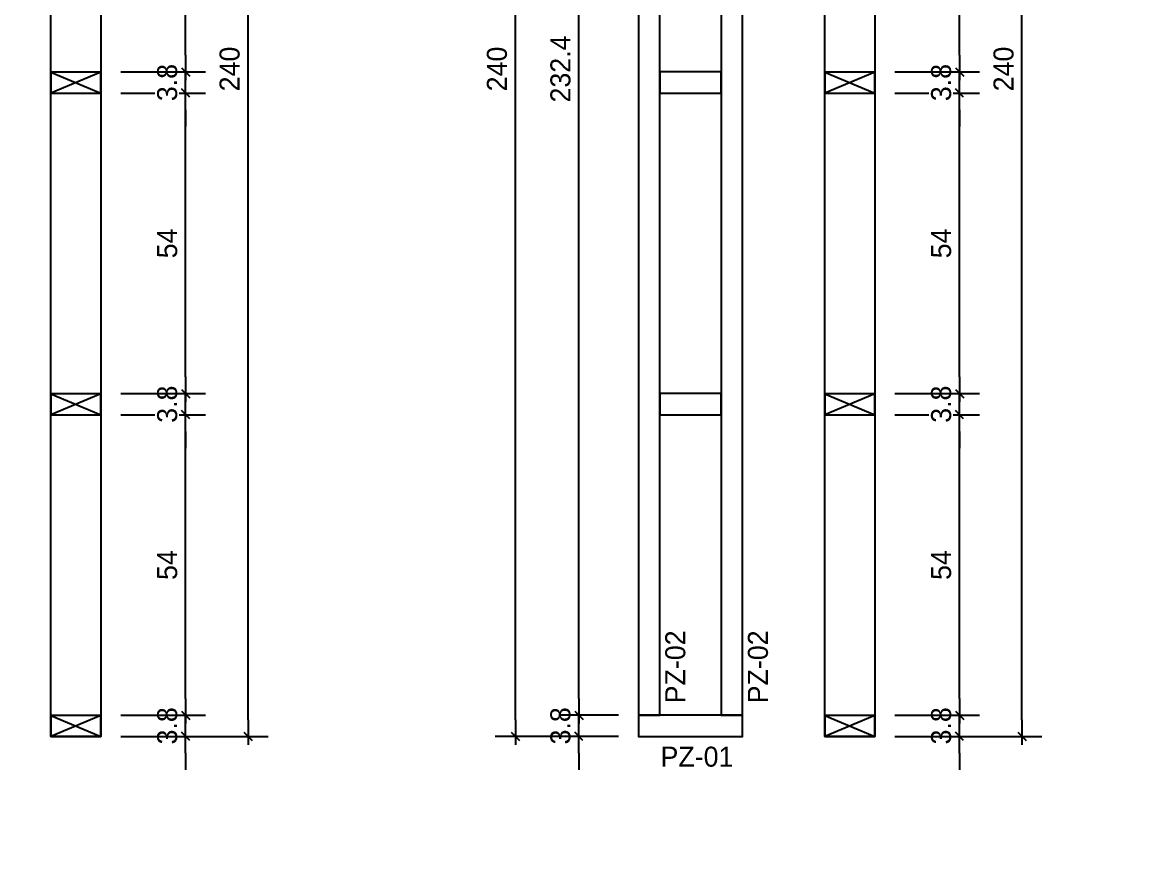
# Model space of a CAD drawing. Header units: millimetres. Extents: x 19458 to 19801, y 4351 to 4752.
# Drawn here: x 19570.313 to 19572.308, y 4504.776 to 4506.271 of the extents above; entities that cross this region are included whole.
import ezdxf

# ---------------------------------------------------------------- set-up
doc = ezdxf.new("R2010")
doc.units = ezdxf.units.MM
for name, color, linetype in [('0 @ 0.2', 7, 'Continuous'), ('cotas', 1, 'Continuous'), ('cotas @ 200', 1, 'Continuous'), ('cotas @ 300', 1, 'Continuous'), ('cotas @ 400', 1, 'Continuous'), ('cotas @ 500', 1, 'Continuous'), ('PANELES PARED', 2, 'Continuous'), ('TEXTO @ 0.2', 2, 'Continuous')]:
    doc.layers.add(name, color=color, linetype=linetype)
doc.styles.add('century gothic', font='GOTHIC.TTF')
doc.styles.add('COTAS SMC', font='GOTHIC.TTF')
doc.dimstyles.new('ANOTATIVE 100 SMCONSTRUCCIONES', dxfattribs={"dimscale": 0, "dimtxt": 0.18, "dimasz": 0.15, "dimexe": 0.18, "dimexo": 0.09, "dimgap": 0.1, "dimtad": 1, "dimzin": 0, "dimdsep": 46, "dimtxsty": 'century gothic', "dimblk1": 'FLECHA1', "dimblk2": 'FLECHA1', "dimsah": 1, "dimcen": 0.18, "dimdle": 0.075, "dimclrd": 1, "dimclre": 1, "dimclrt": 2, "dimaunit": 1, "dimadec": 0, "dimazin": 0, "dimtfac": 0.75, "dimtix": 1, "dimtmove": 2, "dimatfit": 3, "dimfxl": 0.09, "dimtvp": 1.5, "dimtfill": 1, "dimtolj": 1, "dimtzin": 0, "dimarcsym": 0})
doc.dimstyles.new('ANOTATIVE CM SMCONSTRUCCIONES', dxfattribs={"dimscale": 0, "dimtxt": 0.18, "dimasz": 0.15, "dimexe": 0.18, "dimexo": 0.18, "dimgap": 0.07, "dimtad": 1, "dimdec": 1, "dimlfac": 100, "dimdsep": 46, "dimtxsty": 'century gothic', "dimblk1": 'FLECHA1', "dimblk2": 'FLECHA1', "dimsah": 1, "dimcen": 0.18, "dimdle": 0.075, "dimclrd": 1, "dimclre": 1, "dimclrt": 2, "dimaunit": 1, "dimadec": 0, "dimazin": 2, "dimtfac": 0.75, "dimtdec": 1, "dimtix": 1, "dimtmove": 2, "dimatfit": 3, "dimfxl": 0.09, "dimtvp": 1.5, "dimtfill": 1, "dimtolj": 1, "dimtzin": 0, "dimarcsym": 0})
doc.dimstyles.new('PIES SMCONSTRUCCIONES', dxfattribs={"dimscale": 0, "dimtxt": 0.18, "dimasz": 0.2, "dimexe": 0.18, "dimexo": 0, "dimgap": 0.1, "dimtad": 1, "dimdec": 0, "dimlfac": 39.370079, "dimzin": 0, "dimdsep": 46, "dimlunit": 4, "dimtxsty": 'COTAS SMC', "dimblk1": 'FLECHA1', "dimblk2": 'FLECHA1', "dimsah": 1, "dimcen": 0.2, "dimdle": 0.075, "dimclrd": 1, "dimclre": 1, "dimclrt": 2, "dimaunit": 1, "dimadec": 0, "dimazin": 0, "dimtfac": 0.75, "dimtdec": 0, "dimtix": 1, "dimtmove": 2, "dimatfit": 3, "dimfxl": 0.09, "dimtvp": 1.5, "dimtfill": 1, "dimtolj": 1, "dimtzin": 0, "dimarcsym": 0})

# ---------------------------------------------------------------- blocks, each defined once
blk = doc.blocks.new('FLECHA1')
at = {"color": 4}
blk.add_line((-0.246176, -0.248081), (0.248081, 0.25), dxfattribs=at)
at = {"color": 1}
blk.add_line((-1, 0), (0.496162, 0), dxfattribs=at)
blk = doc.blocks.new('*D1568')
at = {"layer": 'cotas', "color": 1, "lineweight": -2, "transparency": 16777216}
for p, q in [((19614.326, 4625.8448), (19614.326, 4700.8448)), ((19570.9836, 4550.8448), (19524.326, 4550.8448)), ((19614.326, 4548.4298), (19614.326, 4550.8448)), ((19570.5339, 4548.4298), (19524.326, 4548.4298)), ((19614.326, 4473.4298), (19614.326, 4398.4298))]:
    blk.add_line(p, q, dxfattribs=at)
at = {"layer": 'Defpoints', "color": 0, "transparency": 16777216}
for p in [(19614.326, 4550.8448), (19615.9836, 4550.8448), (19615.5339, 4548.4298)]:
    blk.add_point(p, dxfattribs=at)
at = {"layer": 'cotas', "color": 1, "lineweight": -2, "transparency": 16777216, "xscale": 75, "yscale": 75, "zscale": 75}
for p, rotation in [((19614.326, 4550.8448), 270), ((19614.326, 4548.4298), 90)]:
    blk.add_blockref('FLECHA1', p, dxfattribs=dict(at, rotation=rotation))
at = {"layer": 'cotas', "color": 2, "transparency": 16777216, "insert": (19517.3376, 4549.6373), "char_height": 90, "attachment_point": 5, "rotation": 90, "style": 'century gothic', "bg_fill": 3, "box_fill_scale": 1.1, "bg_fill_color": 256, "bg_fill_true_color": 13158600, "bg_fill_transparency": 0}
blk.add_mtext('\\A1;2.42', dxfattribs=at)
blk = doc.blocks.new('*D1597')
at = {"layer": 'cotas', "color": 1, "lineweight": -2, "transparency": 16777216}
for p, q in [((19614.326, 4580.8448), (19614.326, 4610.8448)), ((19597.9836, 4550.8448), (19578.326, 4550.8448)), ((19614.326, 4548.4298), (19614.326, 4550.8448)), ((19597.5339, 4548.4298), (19578.326, 4548.4298)), ((19614.326, 4518.4298), (19614.326, 4488.4298))]:
    blk.add_line(p, q, dxfattribs=at)
at = {"layer": 'Defpoints', "color": 0, "transparency": 16777216}
for p in [(19614.326, 4550.8448), (19615.9836, 4550.8448), (19615.5339, 4548.4298)]:
    blk.add_point(p, dxfattribs=at)
at = {"layer": 'cotas', "color": 1, "lineweight": -2, "transparency": 16777216, "xscale": 30, "yscale": 30, "zscale": 30}
for p, rotation in [((19614.326, 4550.8448), 270), ((19614.326, 4548.4298), 90)]:
    blk.add_blockref('FLECHA1', p, dxfattribs=dict(at, rotation=rotation))
at = {"layer": 'cotas', "color": 2, "transparency": 16777216, "insert": (19575.5307, 4549.6373), "char_height": 36, "attachment_point": 5, "rotation": 90, "style": 'century gothic', "bg_fill": 3, "box_fill_scale": 1.1, "bg_fill_color": 256, "bg_fill_true_color": 13158600, "bg_fill_transparency": 0}
blk.add_mtext('\\A1;2.42', dxfattribs=at)
blk = doc.blocks.new('*D1614')
at = {"layer": 'cotas', "color": 1, "lineweight": -2, "transparency": 16777216}
for p, q in [((19614.326, 4595.8448), (19614.326, 4640.8448)), ((19588.9836, 4550.8448), (19560.326, 4550.8448)), ((19614.326, 4548.4298), (19614.326, 4550.8448)), ((19588.5339, 4548.4298), (19560.326, 4548.4298)), ((19614.326, 4503.4298), (19614.326, 4458.4298))]:
    blk.add_line(p, q, dxfattribs=at)
at = {"layer": 'Defpoints', "color": 0, "transparency": 16777216}
for p in [(19614.326, 4550.8448), (19615.9836, 4550.8448), (19615.5339, 4548.4298)]:
    blk.add_point(p, dxfattribs=at)
at = {"layer": 'cotas', "color": 1, "lineweight": -2, "transparency": 16777216, "xscale": 45, "yscale": 45, "zscale": 45}
for p, rotation in [((19614.326, 4550.8448), 270), ((19614.326, 4548.4298), 90)]:
    blk.add_blockref('FLECHA1', p, dxfattribs=dict(at, rotation=rotation))
at = {"layer": 'cotas', "color": 2, "transparency": 16777216, "insert": (19556.133, 4549.6373), "char_height": 54, "attachment_point": 5, "rotation": 90, "style": 'century gothic', "bg_fill": 3, "box_fill_scale": 1.1, "bg_fill_color": 256, "bg_fill_true_color": 13158600, "bg_fill_transparency": 0}
blk.add_mtext('\\A1;2.42', dxfattribs=at)
blk = doc.blocks.new('*D1620')
at = {"layer": 'cotas', "color": 1, "lineweight": -2, "transparency": 16777216}
for p, q in [((19614.326, 4610.8448), (19614.326, 4670.8448)), ((19579.9836, 4550.8448), (19542.326, 4550.8448)), ((19614.326, 4548.4298), (19614.326, 4550.8448)), ((19579.5339, 4548.4298), (19542.326, 4548.4298)), ((19614.326, 4488.4298), (19614.326, 4428.4298))]:
    blk.add_line(p, q, dxfattribs=at)
at = {"layer": 'Defpoints', "color": 0, "transparency": 16777216}
for p in [(19614.326, 4550.8448), (19615.9836, 4550.8448), (19615.5339, 4548.4298)]:
    blk.add_point(p, dxfattribs=at)
at = {"layer": 'cotas', "color": 1, "lineweight": -2, "transparency": 16777216, "xscale": 60, "yscale": 60, "zscale": 60}
for p, rotation in [((19614.326, 4550.8448), 270), ((19614.326, 4548.4298), 90)]:
    blk.add_blockref('FLECHA1', p, dxfattribs=dict(at, rotation=rotation))
at = {"layer": 'cotas', "color": 2, "transparency": 16777216, "insert": (19536.7353, 4549.6373), "char_height": 72, "attachment_point": 5, "rotation": 90, "style": 'century gothic', "bg_fill": 3, "box_fill_scale": 1.1, "bg_fill_color": 256, "bg_fill_true_color": 13158600, "bg_fill_transparency": 0}
blk.add_mtext('\\A1;2.42', dxfattribs=at)
blk = doc.blocks.new('*D1623')
at = {"layer": 'cotas', "color": 1, "lineweight": -2, "transparency": 16777216}
for p, q in [((19620.0128, 4651.7533), (19620.0128, 4751.7533)), ((19620.4168, 4551.7533), (19530.0128, 4551.7533)), ((19620.0128, 4550.5333), (19620.0128, 4551.7533)), ((19620.4168, 4550.5333), (19530.0128, 4550.5333)), ((19620.0128, 4450.5333), (19620.0128, 4350.5333))]:
    blk.add_line(p, q, dxfattribs=at)
at = {"layer": 'Defpoints', "color": 0, "transparency": 16777216}
for p in [(19620.0128, 4551.7533), (19620.4168, 4551.7533), (19620.4168, 4550.5333)]:
    blk.add_point(p, dxfattribs=at)
at = {"layer": 'cotas', "color": 1, "lineweight": -2, "transparency": 16777216, "xscale": 100, "yscale": 100, "zscale": 100}
for p, rotation in [((19620.0128, 4551.7533), 270), ((19620.0128, 4550.5333), 90)]:
    blk.add_blockref('FLECHA1', p, dxfattribs=dict(at, rotation=rotation))
at = {"layer": 'cotas', "color": 2, "transparency": 16777216, "insert": (19523.8809, 4551.1433), "char_height": 90, "attachment_point": 5, "rotation": 90, "style": 'COTAS SMC', "bg_fill": 3, "box_fill_scale": 1.1, "bg_fill_color": 256, "bg_fill_true_color": 13158600, "bg_fill_transparency": 0}
blk.add_mtext("\\A1;4'", dxfattribs=at)
blk = doc.blocks.new('PP14')
at = {"layer": 'PANELES PARED'}
for points in [[(19430.8454, 4513.1313), (19430.8454, 4513.0933), (19431.0319, 4513.0933), (19431.0319, 4513.1313)], [(19430.8834, 4513.0933), (19430.8454, 4513.0933), (19430.8454, 4510.7693), (19430.8834, 4510.7693)], [(19431.0319, 4513.0933), (19430.9939, 4513.0933), (19430.9939, 4510.7693), (19431.0319, 4510.7693)], [(19430.8834, 4512.5286), (19430.8834, 4512.4906), (19430.9939, 4512.4906), (19430.9939, 4512.5286)], [(19430.8834, 4511.9259), (19430.8834, 4511.8879), (19430.9939, 4511.8879), (19430.9939, 4511.9259)], [(19430.8834, 4511.3476), (19430.8834, 4511.3096), (19430.9939, 4511.3096), (19430.9939, 4511.3476)], [(19430.8454, 4510.7693), (19430.8454, 4510.7313), (19431.0319, 4510.7313), (19431.0319, 4510.7693)]]:
    blk.add_lwpolyline(points, close=True, dxfattribs=at)
blk = doc.blocks.new('PZ1')
at = {"layer": 'PANELES PARED'}
for p, q in [((19503.9863, 4507.8495), (19504.0243, 4507.7595)), ((19503.9863, 4507.7595), (19504.0243, 4507.8495))]:
    blk.add_line(p, q, dxfattribs=at)
blk.add_lwpolyline([(19503.9863, 4507.7595), (19504.0243, 4507.7595), (19504.0243, 4507.8495), (19503.9863, 4507.8495)], close=True, dxfattribs=at)
blk = doc.blocks.new('*D705')
at = {"color": 1, "lineweight": -2, "transparency": 16777216}
for p, q in [((19570.6071, 4505.0553), (19570.6071, 4505.0853)), ((19570.4909, 4505.0253), (19570.6431, 4505.0253)), ((19570.6071, 4504.9873), (19570.6071, 4505.0253)), ((19570.4909, 4504.9873), (19570.6431, 4504.9873)), ((19570.6071, 4504.9573), (19570.6071, 4504.9273))]:
    blk.add_line(p, q, dxfattribs=at)
at = {"layer": 'Defpoints', "color": 0, "transparency": 16777216}
for p in [(19570.4549, 4505.0253), (19570.6071, 4505.0253), (19570.4549, 4504.9873)]:
    blk.add_point(p, dxfattribs=at)
at = {"color": 1, "lineweight": -2, "transparency": 16777216, "xscale": 0.03, "yscale": 0.03, "zscale": 0.03}
for p, rotation in [((19570.6071, 4505.0253), 270), ((19570.6071, 4504.9873), 90)]:
    blk.add_blockref('FLECHA1', p, dxfattribs=dict(at, rotation=rotation))
at = {"color": 2, "transparency": 16777216, "insert": (19570.5742, 4505.0063), "char_height": 0.036, "attachment_point": 5, "rotation": 90, "style": 'century gothic', "bg_fill": 3, "box_fill_scale": 1.1, "bg_fill_color": 256, "bg_fill_true_color": 13158600, "bg_fill_transparency": 0}
blk.add_mtext('\\A1;3.8', dxfattribs=at)
blk = doc.blocks.new('*D706')
at = {"color": 1, "lineweight": -2, "transparency": 16777216}
for p, q in [((19570.4909, 4505.5656), (19570.6431, 4505.5656)), ((19570.6071, 4505.0553), (19570.6071, 4505.5356)), ((19570.4909, 4505.0253), (19570.6431, 4505.0253))]:
    blk.add_line(p, q, dxfattribs=at)
at = {"layer": 'Defpoints', "color": 0, "transparency": 16777216}
for p in [(19570.4549, 4505.5656), (19570.6071, 4505.5656), (19570.4549, 4505.0253)]:
    blk.add_point(p, dxfattribs=at)
at = {"color": 1, "lineweight": -2, "transparency": 16777216, "xscale": 0.03, "yscale": 0.03, "zscale": 0.03}
for p, rotation in [((19570.6071, 4505.5656), 90), ((19570.6071, 4505.0253), 270)]:
    blk.add_blockref('FLECHA1', p, dxfattribs=dict(at, rotation=rotation))
at = {"color": 2, "transparency": 16777216, "insert": (19570.5742, 4505.2954), "char_height": 0.036, "attachment_point": 5, "rotation": 90, "style": 'century gothic', "bg_fill": 3, "box_fill_scale": 1.1, "bg_fill_color": 256, "bg_fill_true_color": 13158600, "bg_fill_transparency": 0}
blk.add_mtext('\\A1;54', dxfattribs=at)
blk = doc.blocks.new('*D707')
at = {"color": 1, "lineweight": -2, "transparency": 16777216}
for p, q in [((19570.6071, 4505.6336), (19570.6071, 4505.6636)), ((19570.4909, 4505.6036), (19570.6431, 4505.6036)), ((19570.6071, 4505.5656), (19570.6071, 4505.6036)), ((19570.4909, 4505.5656), (19570.6431, 4505.5656)), ((19570.6071, 4505.5356), (19570.6071, 4505.5056))]:
    blk.add_line(p, q, dxfattribs=at)
at = {"layer": 'Defpoints', "color": 0, "transparency": 16777216}
for p in [(19570.4549, 4505.6036), (19570.6071, 4505.6036), (19570.4549, 4505.5656)]:
    blk.add_point(p, dxfattribs=at)
at = {"color": 1, "lineweight": -2, "transparency": 16777216, "xscale": 0.03, "yscale": 0.03, "zscale": 0.03}
for p, rotation in [((19570.6071, 4505.6036), 270), ((19570.6071, 4505.5656), 90)]:
    blk.add_blockref('FLECHA1', p, dxfattribs=dict(at, rotation=rotation))
at = {"color": 2, "transparency": 16777216, "insert": (19570.5742, 4505.5846), "char_height": 0.036, "attachment_point": 5, "rotation": 90, "style": 'century gothic', "bg_fill": 3, "box_fill_scale": 1.1, "bg_fill_color": 256, "bg_fill_true_color": 13158600, "bg_fill_transparency": 0}
blk.add_mtext('\\A1;3.8', dxfattribs=at)
blk = doc.blocks.new('*D708')
at = {"color": 1, "lineweight": -2, "transparency": 16777216}
for p, q in [((19570.4909, 4506.1439), (19570.6431, 4506.1439)), ((19570.6071, 4505.6336), (19570.6071, 4506.1139)), ((19570.4909, 4505.6036), (19570.6431, 4505.6036))]:
    blk.add_line(p, q, dxfattribs=at)
at = {"layer": 'Defpoints', "color": 0, "transparency": 16777216}
for p in [(19570.4549, 4506.1439), (19570.6071, 4506.1439), (19570.4549, 4505.6036)]:
    blk.add_point(p, dxfattribs=at)
at = {"color": 1, "lineweight": -2, "transparency": 16777216, "xscale": 0.03, "yscale": 0.03, "zscale": 0.03}
for p, rotation in [((19570.6071, 4506.1439), 90), ((19570.6071, 4505.6036), 270)]:
    blk.add_blockref('FLECHA1', p, dxfattribs=dict(at, rotation=rotation))
at = {"color": 2, "transparency": 16777216, "insert": (19570.5742, 4505.8737), "char_height": 0.036, "attachment_point": 5, "rotation": 90, "style": 'century gothic', "bg_fill": 3, "box_fill_scale": 1.1, "bg_fill_color": 256, "bg_fill_true_color": 13158600, "bg_fill_transparency": 0}
blk.add_mtext('\\A1;54', dxfattribs=at)
blk = doc.blocks.new('*D709')
at = {"color": 1, "lineweight": -2, "transparency": 16777216}
for p, q in [((19570.6071, 4506.2119), (19570.6071, 4506.2419)), ((19570.4909, 4506.1819), (19570.6431, 4506.1819)), ((19570.6071, 4506.1439), (19570.6071, 4506.1819)), ((19570.4909, 4506.1439), (19570.6431, 4506.1439)), ((19570.6071, 4506.1139), (19570.6071, 4506.0839))]:
    blk.add_line(p, q, dxfattribs=at)
at = {"layer": 'Defpoints', "color": 0, "transparency": 16777216}
for p in [(19570.4549, 4506.1819), (19570.6071, 4506.1819), (19570.4549, 4506.1439)]:
    blk.add_point(p, dxfattribs=at)
at = {"color": 1, "lineweight": -2, "transparency": 16777216, "xscale": 0.03, "yscale": 0.03, "zscale": 0.03}
for p, rotation in [((19570.6071, 4506.1819), 270), ((19570.6071, 4506.1439), 90)]:
    blk.add_blockref('FLECHA1', p, dxfattribs=dict(at, rotation=rotation))
at = {"color": 2, "transparency": 16777216, "insert": (19570.5742, 4506.1629), "char_height": 0.036, "attachment_point": 5, "rotation": 90, "style": 'century gothic', "bg_fill": 3, "box_fill_scale": 1.1, "bg_fill_color": 256, "bg_fill_true_color": 13158600, "bg_fill_transparency": 0}
blk.add_mtext('\\A1;3.8', dxfattribs=at)
blk = doc.blocks.new('*D710')
at = {"color": 1, "lineweight": -2, "transparency": 16777216}
for p, q in [((19570.4909, 4506.7466), (19570.6431, 4506.7466)), ((19570.6071, 4506.2119), (19570.6071, 4506.7166)), ((19570.4909, 4506.1819), (19570.6431, 4506.1819))]:
    blk.add_line(p, q, dxfattribs=at)
at = {"layer": 'Defpoints', "color": 0, "transparency": 16777216}
for p in [(19570.4549, 4506.7466), (19570.6071, 4506.7466), (19570.4549, 4506.1819)]:
    blk.add_point(p, dxfattribs=at)
at = {"color": 1, "lineweight": -2, "transparency": 16777216, "xscale": 0.03, "yscale": 0.03, "zscale": 0.03}
for p, rotation in [((19570.6071, 4506.7466), 90), ((19570.6071, 4506.1819), 270)]:
    blk.add_blockref('FLECHA1', p, dxfattribs=dict(at, rotation=rotation))
at = {"color": 2, "transparency": 16777216, "insert": (19570.5742, 4506.4642), "char_height": 0.036, "attachment_point": 5, "rotation": 90, "style": 'century gothic', "bg_fill": 3, "box_fill_scale": 1.1, "bg_fill_color": 256, "bg_fill_true_color": 13158600, "bg_fill_transparency": 0}
blk.add_mtext('\\A1;56.5', dxfattribs=at)
blk = doc.blocks.new('*D714')
at = {"color": 1, "lineweight": -2, "transparency": 16777216}
for p, q in [((19570.4909, 4507.3873), (19570.7553, 4507.3873)), ((19570.7193, 4505.0173), (19570.7193, 4507.3573)), ((19570.4909, 4504.9873), (19570.7553, 4504.9873))]:
    blk.add_line(p, q, dxfattribs=at)
at = {"layer": 'Defpoints', "color": 0, "transparency": 16777216}
for p in [(19570.4549, 4507.3873), (19570.7193, 4507.3873), (19570.4549, 4504.9873)]:
    blk.add_point(p, dxfattribs=at)
at = {"color": 1, "lineweight": -2, "transparency": 16777216, "xscale": 0.03, "yscale": 0.03, "zscale": 0.03}
for p, rotation in [((19570.7193, 4507.3873), 90), ((19570.7193, 4504.9873), 270)]:
    blk.add_blockref('FLECHA1', p, dxfattribs=dict(at, rotation=rotation))
at = {"color": 2, "transparency": 16777216, "insert": (19570.6864, 4506.1873), "char_height": 0.036, "attachment_point": 5, "rotation": 90, "style": 'century gothic', "bg_fill": 3, "box_fill_scale": 1.1, "bg_fill_color": 256, "bg_fill_true_color": 13158600, "bg_fill_transparency": 0}
blk.add_mtext('\\A1;240', dxfattribs=at)
blk = doc.blocks.new('*D736')
at = {"color": 1, "lineweight": -2, "transparency": 16777216}
for p, q in [((19571.3138, 4505.0553), (19571.3138, 4505.0853)), ((19571.3852, 4505.0253), (19571.2778, 4505.0253)), ((19571.3138, 4504.9873), (19571.3138, 4505.0253)), ((19571.3852, 4504.9873), (19571.2778, 4504.9873)), ((19571.3138, 4504.9573), (19571.3138, 4504.9273))]:
    blk.add_line(p, q, dxfattribs=at)
at = {"layer": 'Defpoints', "color": 0, "transparency": 16777216}
for p in [(19571.3138, 4505.0253), (19571.4212, 4505.0253), (19571.4212, 4504.9873)]:
    blk.add_point(p, dxfattribs=at)
at = {"color": 1, "lineweight": -2, "transparency": 16777216, "xscale": 0.03, "yscale": 0.03, "zscale": 0.03}
for p, rotation in [((19571.3138, 4505.0253), 270), ((19571.3138, 4504.9873), 90)]:
    blk.add_blockref('FLECHA1', p, dxfattribs=dict(at, rotation=rotation))
at = {"color": 2, "transparency": 16777216, "insert": (19571.2809, 4505.0063), "char_height": 0.036, "attachment_point": 5, "rotation": 90, "style": 'century gothic', "bg_fill": 3, "box_fill_scale": 1.1, "bg_fill_color": 256, "bg_fill_true_color": 13158600, "bg_fill_transparency": 0}
blk.add_mtext('\\A1;3.8', dxfattribs=at)
blk = doc.blocks.new('*D737')
at = {"color": 1, "lineweight": -2, "transparency": 16777216}
for p, q in [((19571.3852, 4507.3493), (19571.2778, 4507.3493)), ((19571.3138, 4505.0553), (19571.3138, 4507.3193)), ((19571.3852, 4505.0253), (19571.2778, 4505.0253))]:
    blk.add_line(p, q, dxfattribs=at)
at = {"layer": 'Defpoints', "color": 0, "transparency": 16777216}
for p in [(19571.3138, 4507.3493), (19571.4212, 4507.3493), (19571.4212, 4505.0253)]:
    blk.add_point(p, dxfattribs=at)
at = {"color": 1, "lineweight": -2, "transparency": 16777216, "xscale": 0.03, "yscale": 0.03, "zscale": 0.03}
for p, rotation in [((19571.3138, 4507.3493), 90), ((19571.3138, 4505.0253), 270)]:
    blk.add_blockref('FLECHA1', p, dxfattribs=dict(at, rotation=rotation))
at = {"color": 2, "transparency": 16777216, "insert": (19571.2809, 4506.1873), "char_height": 0.036, "attachment_point": 5, "rotation": 90, "style": 'century gothic', "bg_fill": 3, "box_fill_scale": 1.1, "bg_fill_color": 256, "bg_fill_true_color": 13158600, "bg_fill_transparency": 0}
blk.add_mtext('\\A1;232.4', dxfattribs=at)
blk = doc.blocks.new('*D739')
at = {"color": 1, "lineweight": -2, "transparency": 16777216}
for p, q in [((19571.3852, 4507.3873), (19571.1637, 4507.3873)), ((19571.1997, 4505.0173), (19571.1997, 4507.3573)), ((19571.3852, 4504.9873), (19571.1637, 4504.9873))]:
    blk.add_line(p, q, dxfattribs=at)
at = {"layer": 'Defpoints', "color": 0, "transparency": 16777216}
for p in [(19571.1997, 4507.3873), (19571.4212, 4507.3873), (19571.4212, 4504.9873)]:
    blk.add_point(p, dxfattribs=at)
at = {"color": 1, "lineweight": -2, "transparency": 16777216, "xscale": 0.03, "yscale": 0.03, "zscale": 0.03}
for p, rotation in [((19571.1997, 4507.3873), 90), ((19571.1997, 4504.9873), 270)]:
    blk.add_blockref('FLECHA1', p, dxfattribs=dict(at, rotation=rotation))
at = {"color": 2, "transparency": 16777216, "insert": (19571.1668, 4506.1873), "char_height": 0.036, "attachment_point": 5, "rotation": 90, "style": 'century gothic', "bg_fill": 3, "box_fill_scale": 1.1, "bg_fill_color": 256, "bg_fill_true_color": 13158600, "bg_fill_transparency": 0}
blk.add_mtext('\\A1;240', dxfattribs=at)
blk = doc.blocks.new('*D741')
at = {"color": 1, "lineweight": -2, "transparency": 16777216}
for p, q in [((19571.9979, 4505.0553), (19571.9979, 4505.0853)), ((19571.8817, 4505.0253), (19572.0339, 4505.0253)), ((19571.9979, 4504.9873), (19571.9979, 4505.0253)), ((19571.8817, 4504.9873), (19572.0339, 4504.9873)), ((19571.9979, 4504.9573), (19571.9979, 4504.9273))]:
    blk.add_line(p, q, dxfattribs=at)
at = {"layer": 'Defpoints', "color": 0, "transparency": 16777216}
for p in [(19571.8457, 4505.0253), (19571.9979, 4505.0253), (19571.8457, 4504.9873)]:
    blk.add_point(p, dxfattribs=at)
at = {"color": 1, "lineweight": -2, "transparency": 16777216, "xscale": 0.03, "yscale": 0.03, "zscale": 0.03}
for p, rotation in [((19571.9979, 4505.0253), 270), ((19571.9979, 4504.9873), 90)]:
    blk.add_blockref('FLECHA1', p, dxfattribs=dict(at, rotation=rotation))
at = {"color": 2, "transparency": 16777216, "insert": (19571.965, 4505.0063), "char_height": 0.036, "attachment_point": 5, "rotation": 90, "style": 'century gothic', "bg_fill": 3, "box_fill_scale": 1.1, "bg_fill_color": 256, "bg_fill_true_color": 13158600, "bg_fill_transparency": 0}
blk.add_mtext('\\A1;3.8', dxfattribs=at)
blk = doc.blocks.new('*D742')
at = {"color": 1, "lineweight": -2, "transparency": 16777216}
for p, q in [((19571.8817, 4505.5656), (19572.0339, 4505.5656)), ((19571.9979, 4505.0553), (19571.9979, 4505.5356)), ((19571.8817, 4505.0253), (19572.0339, 4505.0253))]:
    blk.add_line(p, q, dxfattribs=at)
at = {"layer": 'Defpoints', "color": 0, "transparency": 16777216}
for p in [(19571.8457, 4505.5656), (19571.9979, 4505.5656), (19571.8457, 4505.0253)]:
    blk.add_point(p, dxfattribs=at)
at = {"color": 1, "lineweight": -2, "transparency": 16777216, "xscale": 0.03, "yscale": 0.03, "zscale": 0.03}
for p, rotation in [((19571.9979, 4505.5656), 90), ((19571.9979, 4505.0253), 270)]:
    blk.add_blockref('FLECHA1', p, dxfattribs=dict(at, rotation=rotation))
at = {"color": 2, "transparency": 16777216, "insert": (19571.965, 4505.2954), "char_height": 0.036, "attachment_point": 5, "rotation": 90, "style": 'century gothic', "bg_fill": 3, "box_fill_scale": 1.1, "bg_fill_color": 256, "bg_fill_true_color": 13158600, "bg_fill_transparency": 0}
blk.add_mtext('\\A1;54', dxfattribs=at)
blk = doc.blocks.new('*D743')
at = {"color": 1, "lineweight": -2, "transparency": 16777216}
for p, q in [((19571.9979, 4505.6336), (19571.9979, 4505.6636)), ((19571.8817, 4505.6036), (19572.0339, 4505.6036)), ((19571.9979, 4505.5656), (19571.9979, 4505.6036)), ((19571.8817, 4505.5656), (19572.0339, 4505.5656)), ((19571.9979, 4505.5356), (19571.9979, 4505.5056))]:
    blk.add_line(p, q, dxfattribs=at)
at = {"layer": 'Defpoints', "color": 0, "transparency": 16777216}
for p in [(19571.8457, 4505.6036), (19571.9979, 4505.6036), (19571.8457, 4505.5656)]:
    blk.add_point(p, dxfattribs=at)
at = {"color": 1, "lineweight": -2, "transparency": 16777216, "xscale": 0.03, "yscale": 0.03, "zscale": 0.03}
for p, rotation in [((19571.9979, 4505.6036), 270), ((19571.9979, 4505.5656), 90)]:
    blk.add_blockref('FLECHA1', p, dxfattribs=dict(at, rotation=rotation))
at = {"color": 2, "transparency": 16777216, "insert": (19571.965, 4505.5846), "char_height": 0.036, "attachment_point": 5, "rotation": 90, "style": 'century gothic', "bg_fill": 3, "box_fill_scale": 1.1, "bg_fill_color": 256, "bg_fill_true_color": 13158600, "bg_fill_transparency": 0}
blk.add_mtext('\\A1;3.8', dxfattribs=at)
blk = doc.blocks.new('*D744')
at = {"color": 1, "lineweight": -2, "transparency": 16777216}
for p, q in [((19571.8817, 4506.1439), (19572.0339, 4506.1439)), ((19571.9979, 4505.6336), (19571.9979, 4506.1139)), ((19571.8817, 4505.6036), (19572.0339, 4505.6036))]:
    blk.add_line(p, q, dxfattribs=at)
at = {"layer": 'Defpoints', "color": 0, "transparency": 16777216}
for p in [(19571.8457, 4506.1439), (19571.9979, 4506.1439), (19571.8457, 4505.6036)]:
    blk.add_point(p, dxfattribs=at)
at = {"color": 1, "lineweight": -2, "transparency": 16777216, "xscale": 0.03, "yscale": 0.03, "zscale": 0.03}
for p, rotation in [((19571.9979, 4506.1439), 90), ((19571.9979, 4505.6036), 270)]:
    blk.add_blockref('FLECHA1', p, dxfattribs=dict(at, rotation=rotation))
at = {"color": 2, "transparency": 16777216, "insert": (19571.965, 4505.8737), "char_height": 0.036, "attachment_point": 5, "rotation": 90, "style": 'century gothic', "bg_fill": 3, "box_fill_scale": 1.1, "bg_fill_color": 256, "bg_fill_true_color": 13158600, "bg_fill_transparency": 0}
blk.add_mtext('\\A1;54', dxfattribs=at)
blk = doc.blocks.new('*D745')
at = {"color": 1, "lineweight": -2, "transparency": 16777216}
for p, q in [((19571.9979, 4506.2119), (19571.9979, 4506.2419)), ((19571.8817, 4506.1819), (19572.0339, 4506.1819)), ((19571.9979, 4506.1439), (19571.9979, 4506.1819)), ((19571.8817, 4506.1439), (19572.0339, 4506.1439)), ((19571.9979, 4506.1139), (19571.9979, 4506.0839))]:
    blk.add_line(p, q, dxfattribs=at)
at = {"layer": 'Defpoints', "color": 0, "transparency": 16777216}
for p in [(19571.8457, 4506.1819), (19571.9979, 4506.1819), (19571.8457, 4506.1439)]:
    blk.add_point(p, dxfattribs=at)
at = {"color": 1, "lineweight": -2, "transparency": 16777216, "xscale": 0.03, "yscale": 0.03, "zscale": 0.03}
for p, rotation in [((19571.9979, 4506.1819), 270), ((19571.9979, 4506.1439), 90)]:
    blk.add_blockref('FLECHA1', p, dxfattribs=dict(at, rotation=rotation))
at = {"color": 2, "transparency": 16777216, "insert": (19571.965, 4506.1629), "char_height": 0.036, "attachment_point": 5, "rotation": 90, "style": 'century gothic', "bg_fill": 3, "box_fill_scale": 1.1, "bg_fill_color": 256, "bg_fill_true_color": 13158600, "bg_fill_transparency": 0}
blk.add_mtext('\\A1;3.8', dxfattribs=at)
blk = doc.blocks.new('*D746')
at = {"color": 1, "lineweight": -2, "transparency": 16777216}
for p, q in [((19571.8817, 4506.7466), (19572.0339, 4506.7466)), ((19571.9979, 4506.2119), (19571.9979, 4506.7166)), ((19571.8817, 4506.1819), (19572.0339, 4506.1819))]:
    blk.add_line(p, q, dxfattribs=at)
at = {"layer": 'Defpoints', "color": 0, "transparency": 16777216}
for p in [(19571.8457, 4506.7466), (19571.9979, 4506.7466), (19571.8457, 4506.1819)]:
    blk.add_point(p, dxfattribs=at)
at = {"color": 1, "lineweight": -2, "transparency": 16777216, "xscale": 0.03, "yscale": 0.03, "zscale": 0.03}
for p, rotation in [((19571.9979, 4506.7466), 90), ((19571.9979, 4506.1819), 270)]:
    blk.add_blockref('FLECHA1', p, dxfattribs=dict(at, rotation=rotation))
at = {"color": 2, "transparency": 16777216, "insert": (19571.965, 4506.4642), "char_height": 0.036, "attachment_point": 5, "rotation": 90, "style": 'century gothic', "bg_fill": 3, "box_fill_scale": 1.1, "bg_fill_color": 256, "bg_fill_true_color": 13158600, "bg_fill_transparency": 0}
blk.add_mtext('\\A1;56.5', dxfattribs=at)
blk = doc.blocks.new('*D750')
at = {"color": 1, "lineweight": -2, "transparency": 16777216}
for p, q in [((19571.8817, 4507.3873), (19572.1461, 4507.3873)), ((19572.1101, 4505.0173), (19572.1101, 4507.3573)), ((19571.8817, 4504.9873), (19572.1461, 4504.9873))]:
    blk.add_line(p, q, dxfattribs=at)
at = {"layer": 'Defpoints', "color": 0, "transparency": 16777216}
for p in [(19571.8457, 4507.3873), (19572.1101, 4507.3873), (19571.8457, 4504.9873)]:
    blk.add_point(p, dxfattribs=at)
at = {"color": 1, "lineweight": -2, "transparency": 16777216, "xscale": 0.03, "yscale": 0.03, "zscale": 0.03}
for p, rotation in [((19572.1101, 4507.3873), 90), ((19572.1101, 4504.9873), 270)]:
    blk.add_blockref('FLECHA1', p, dxfattribs=dict(at, rotation=rotation))
at = {"color": 2, "transparency": 16777216, "insert": (19572.0772, 4506.1873), "char_height": 0.036, "attachment_point": 5, "rotation": 90, "style": 'century gothic', "bg_fill": 3, "box_fill_scale": 1.1, "bg_fill_color": 256, "bg_fill_true_color": 13158600, "bg_fill_transparency": 0}
blk.add_mtext('\\A1;240', dxfattribs=at)
blk = doc.blocks.new('*U1729')
at = {"layer": 'cotas @ 500'}
dim = blk.add_linear_dim(base=(19614.3260382735, 4550.8448237801), p1=(19615.5338597089, 4548.4298237801), p2=(19615.9836080801, 4550.8448237801), angle=90, dimstyle='ANOTATIVE 100 SMCONSTRUCCIONES', override={"dimscale": 500, "dimtix": 1, "dimtofl": 1, "dimtmove": 1, "dimatfit": 1}, dxfattribs=at)
dim.commit()
dim.dimension.update_dxf_attribs({"geometry": '*D1568', "text_midpoint": (19517.3375950376, 4549.6373237801)})
at = {"layer": 'cotas @ 200'}
dim = blk.add_linear_dim(base=(19614.3260382735, 4550.8448237801), p1=(19615.5338597089, 4548.4298237801), p2=(19615.9836080801, 4550.8448237801), angle=90, dimstyle='ANOTATIVE 100 SMCONSTRUCCIONES', override={"dimscale": 200, "dimtix": 1, "dimtofl": 1, "dimtmove": 1, "dimatfit": 1}, dxfattribs=at)
dim.commit()
dim.dimension.update_dxf_attribs({"geometry": '*D1597', "text_midpoint": (19575.5306609792, 4549.6373237801)})
at = {"layer": 'cotas @ 300'}
dim = blk.add_linear_dim(base=(19614.3260382735, 4550.8448237801), p1=(19615.5338597089, 4548.4298237801), p2=(19615.9836080801, 4550.8448237801), angle=90, dimstyle='ANOTATIVE 100 SMCONSTRUCCIONES', override={"dimscale": 300, "dimtix": 1, "dimtofl": 1, "dimtmove": 1, "dimatfit": 1}, dxfattribs=at)
dim.commit()
dim.dimension.update_dxf_attribs({"geometry": '*D1614', "text_midpoint": (19556.132972332, 4549.6373237801)})
at = {"layer": 'cotas @ 400'}
dim = blk.add_linear_dim(base=(19614.3260382735, 4550.8448237801), p1=(19615.5338597089, 4548.4298237801), p2=(19615.9836080801, 4550.8448237801), angle=90, dimstyle='ANOTATIVE 100 SMCONSTRUCCIONES', override={"dimscale": 400, "dimtix": 1, "dimtofl": 1, "dimtmove": 1, "dimatfit": 1}, dxfattribs=at)
dim.commit()
dim.dimension.update_dxf_attribs({"geometry": '*D1620', "text_midpoint": (19536.7352836848, 4549.6373237801)})
blk = doc.blocks.new('*U1731')
at = {"layer": 'cotas @ 500'}
dim = blk.add_linear_dim(base=(19620.0128, 4551.7533), p1=(19620.4168, 4550.5333), p2=(19620.4168, 4551.7533), angle=90, dimstyle='PIES SMCONSTRUCCIONES', override={"dimscale": 500, "dimtix": 1, "dimtofl": 1, "dimtmove": 2, "dimatfit": 3}, dxfattribs=at)
dim.commit()
dim.dimension.update_dxf_attribs({"geometry": '*D1623', "text_midpoint": (19523.8809, 4551.1433)})

msp = doc.modelspace()

# ---------------------------------------------------------------- block references
at = {"layer": 'cotas'}
msp.add_blockref('*U1729', (0, 0), dxfattribs=at)

# ---------------------------------------------------------------- next in the draw order: block references
msp.add_blockref('*U1731', (0, 0), dxfattribs=at)

# ---------------------------------------------------------------- next in the draw order: linework, layer by layer
at = {"layer": 'PANELES PARED'}
for points in [[(19570.3649, 4507.3873), (19570.4549, 4507.3873), (19570.4549, 4504.9873), (19570.3649, 4504.9873)], [(19571.7557, 4507.3873), (19571.8457, 4507.3873), (19571.8457, 4504.9873), (19571.7557, 4504.9873)]]:
    msp.add_lwpolyline(points, close=True, dxfattribs=at)

# ---------------------------------------------------------------- next in the draw order: block references
msp.add_blockref('PP14', (140.5759, -5.744))
at = {"rotation": 270}
for p in [(15062.6054, 24010.1681), (15063.9962, 24010.1681), (15062.6054, 24009.5898), (15063.9962, 24009.5898), (15062.6054, 24009.0115), (15063.9962, 24009.0115)]:
    msp.add_blockref('PZ1', p, dxfattribs=at)

# ---------------------------------------------------------------- next in the draw order: texts
at = {"layer": 'TEXTO @ 0.2', "color": 2, "char_height": 0.036, "width": 0.095414, "attachment_point": 1, "rotation": 90, "style": 'century gothic'}
for insert in [(19571.4691, 4505.0468), (19571.6176, 4505.0468)]:
    msp.add_mtext('PZ-02 ', dxfattribs=dict(at, insert=insert))
at = {"layer": 'TEXTO @ 0.2', "color": 2, "insert": (19571.4605, 4504.9689), "char_height": 0.036, "width": 0.095414, "attachment_point": 1, "style": 'century gothic'}
msp.add_mtext('PZ-01 ', dxfattribs=at)

# ---------------------------------------------------------------- next in the draw order: dimensions: what is measured, and where the dimension line sits
at = {"layer": '0 @ 0.2'}
for base, p1, p2, picture, middle in [((19570.6071, 4505.0253), (19570.4549, 4504.9873), (19570.4549, 4505.0253), '*D705', (19570.5742, 4505.0063)), ((19571.3138, 4505.0253), (19571.4212, 4504.9873), (19571.4212, 4505.0253), '*D736', (19571.2809, 4505.0063)), ((19571.9979, 4505.0253), (19571.8457, 4504.9873), (19571.8457, 4505.0253), '*D741', (19571.965, 4505.0063))]:
    dim = msp.add_linear_dim(base=base, p1=p1, p2=p2, angle=90, dimstyle='ANOTATIVE CM SMCONSTRUCCIONES', override={"dimscale": 0.2, "dimtix": 1, "dimtofl": 1, "dimtmove": 2, "dimatfit": 3}, dxfattribs=at)
    dim.commit()
    dim.dimension.update_dxf_attribs({"geometry": picture, "text_midpoint": middle})

# ---------------------------------------------------------------- next in the draw order: dimensions: what is measured, and where the dimension line sits
for base, p1, p2, picture, middle in [((19571.3138, 4507.3493), (19571.4212, 4505.0253), (19571.4212, 4507.3493), '*D737', (19571.2809, 4506.1873)), ((19570.6071, 4505.5656), (19570.4549, 4505.0253), (19570.4549, 4505.5656), '*D706', (19570.5742, 4505.2954)), ((19571.9979, 4505.5656), (19571.8457, 4505.0253), (19571.8457, 4505.5656), '*D742', (19571.965, 4505.2954))]:
    dim = msp.add_linear_dim(base=base, p1=p1, p2=p2, angle=90, dimstyle='ANOTATIVE CM SMCONSTRUCCIONES', override={"dimscale": 0.2, "dimtix": 1, "dimtofl": 1, "dimtmove": 2, "dimatfit": 3}, dxfattribs=at)
    dim.commit()
    dim.dimension.update_dxf_attribs({"geometry": picture, "text_midpoint": middle})

# ---------------------------------------------------------------- next in the draw order: dimensions: what is measured, and where the dimension line sits
for base, p1, p2, picture, middle in [((19571.1997, 4507.3873), (19571.4212, 4504.9873), (19571.4212, 4507.3873), '*D739', (19571.1668, 4506.1873)), ((19570.6071, 4505.6036), (19570.4549, 4505.5656), (19570.4549, 4505.6036), '*D707', (19570.5742, 4505.5846)), ((19571.9979, 4505.6036), (19571.8457, 4505.5656), (19571.8457, 4505.6036), '*D743', (19571.965, 4505.5846))]:
    dim = msp.add_linear_dim(base=base, p1=p1, p2=p2, angle=90, dimstyle='ANOTATIVE CM SMCONSTRUCCIONES', override={"dimscale": 0.2, "dimtix": 1, "dimtofl": 1, "dimtmove": 2, "dimatfit": 3}, dxfattribs=at)
    dim.commit()
    dim.dimension.update_dxf_attribs({"geometry": picture, "text_midpoint": middle})

# ---------------------------------------------------------------- next in the draw order: dimensions: what is measured, and where the dimension line sits
for base, p1, p2, picture, middle in [((19570.6071, 4506.1439), (19570.4549, 4505.6036), (19570.4549, 4506.1439), '*D708', (19570.5742, 4505.8737)), ((19571.9979, 4506.1439), (19571.8457, 4505.6036), (19571.8457, 4506.1439), '*D744', (19571.965, 4505.8737))]:
    dim = msp.add_linear_dim(base=base, p1=p1, p2=p2, angle=90, dimstyle='ANOTATIVE CM SMCONSTRUCCIONES', override={"dimscale": 0.2, "dimtix": 1, "dimtofl": 1, "dimtmove": 2, "dimatfit": 3}, dxfattribs=at)
    dim.commit()
    dim.dimension.update_dxf_attribs({"geometry": picture, "text_midpoint": middle})

# ---------------------------------------------------------------- next in the draw order: dimensions: what is measured, and where the dimension line sits
for base, p1, p2, picture, middle in [((19570.6071, 4506.1819), (19570.4549, 4506.1439), (19570.4549, 4506.1819), '*D709', (19570.5742, 4506.1629)), ((19571.9979, 4506.1819), (19571.8457, 4506.1439), (19571.8457, 4506.1819), '*D745', (19571.965, 4506.1629))]:
    dim = msp.add_linear_dim(base=base, p1=p1, p2=p2, angle=90, dimstyle='ANOTATIVE CM SMCONSTRUCCIONES', override={"dimscale": 0.2, "dimtix": 1, "dimtofl": 1, "dimtmove": 2, "dimatfit": 3}, dxfattribs=at)
    dim.commit()
    dim.dimension.update_dxf_attribs({"geometry": picture, "text_midpoint": middle})

# ---------------------------------------------------------------- next in the draw order: dimensions: what is measured, and where the dimension line sits
for base, p1, p2, picture, middle in [((19570.6071, 4506.7466), (19570.4549, 4506.1819), (19570.4549, 4506.7466), '*D710', (19570.5742, 4506.4642)), ((19571.9979, 4506.7466), (19571.8457, 4506.1819), (19571.8457, 4506.7466), '*D746', (19571.965, 4506.4642))]:
    dim = msp.add_linear_dim(base=base, p1=p1, p2=p2, angle=90, dimstyle='ANOTATIVE CM SMCONSTRUCCIONES', override={"dimscale": 0.2, "dimtix": 1, "dimtofl": 1, "dimtmove": 2, "dimatfit": 3}, dxfattribs=at)
    dim.commit()
    dim.dimension.update_dxf_attribs({"geometry": picture, "text_midpoint": middle})

# ---------------------------------------------------------------- next in the draw order: dimensions: what is measured, and where the dimension line sits
for base, p1, p2, picture, middle in [((19570.7193, 4507.3873), (19570.4549, 4504.9873), (19570.4549, 4507.3873), '*D714', (19570.6864, 4506.1873)), ((19572.1101, 4507.3873), (19571.8457, 4504.9873), (19571.8457, 4507.3873), '*D750', (19572.0772, 4506.1873))]:
    dim = msp.add_linear_dim(base=base, p1=p1, p2=p2, angle=90, dimstyle='ANOTATIVE CM SMCONSTRUCCIONES', override={"dimscale": 0.2, "dimtix": 1, "dimtofl": 1, "dimtmove": 2, "dimatfit": 3}, dxfattribs=at)
    dim.commit()
    dim.dimension.update_dxf_attribs({"geometry": picture, "text_midpoint": middle})

doc.saveas('drawing.dxf')
